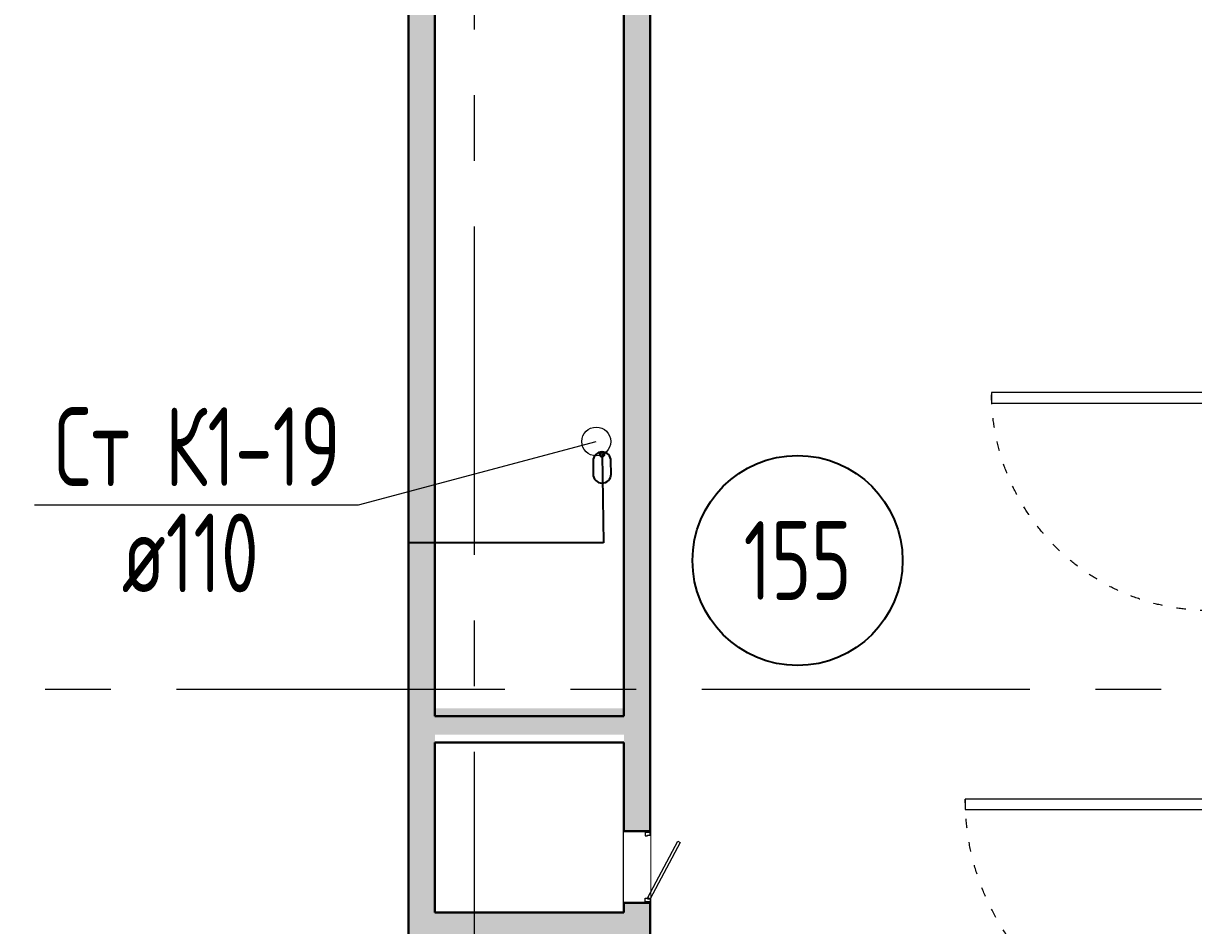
# Model space of a CAD drawing. Header units: millimetres. Extents: x -8689834 to 9419935, y -117443 to 166298.
# Drawn here: x -198951 to -194494, y 123701 to 127137 of the extents above; entities that cross this region are included whole.
import ezdxf
from ezdxf import colors
from ezdxf.entities.mleader import LeaderData, LeaderLine
from ezdxf.enums import TextEntityAlignment as Align
from ezdxf.math import Vec2, Vec3

# ---------------------------------------------------------------- set-up
doc = ezdxf.new("R2010")
doc.units = ezdxf.units.MM
doc.header["$MEASUREMENT"] = 0
doc.set_wipeout_variables(frame=1)
doc.linetypes.add('ACAD_ISO03W100', pattern=[30, 12, -18])
doc.linetypes.add('CENTER', pattern=[2, 1.25, -0.25, 0.25, -0.25])
doc.layers.get('0').update_dxf_attribs({"color": 250, "lineweight": 9})
for name, color, linetype, lineweight in [('АР_Двери', 175, 'Continuous', 18), ('АР_Номер помещения', 1, 'Continuous', 25), ('АР_Оси', 195, 'Continuous', 9), ('АР_Отметки', 250, 'Continuous', 15), ('АР_Перегородки газоблок', 165, 'Continuous', 30), ('АР_Перегородки газоблок_Штрих', 165, 'Continuous', 5), ('АР_Помещения_площадь', 19, 'Continuous', 9), ('ВК_канализация', 32, 'Continuous', 15), ('Задания на лючки', 32, 'Continuous', 15), ('Эвакуация', 7, 'Continuous', 9)]:
    doc.layers.add(name, color=color, linetype=linetype, lineweight=lineweight)
for name, color, linetype in [('АР_Кровля дорожки', 245, 'Continuous'), ('АР_новое окно', 155, 'Continuous'), ('М_ОВ-ВК', 90, 'Continuous')]:
    doc.layers.add(name, color=color, linetype=linetype)
doc.styles.add('ISOCPEUR', font='isocpeur.ttf', dxfattribs={"width": 0.7})
doc.styles.get("Standard").update_dxf_attribs({"font": 'isocpeur.ttf', "width": 0.7})

# ---------------------------------------------------------------- blocks, each defined once
blk = doc.blocks.new('*U374')
for points in [[(-55, -80), (-55, 0), (-115, 0), (-115, -40), (-100, -40), (-100, -80), (-55, -80)], [(0, 0), (0, -80), (-55, -80), (-55, 0), (0, 0)], [(-1130, 0), (-1130, -80), (-1075, -80), (-1075, 0), (-1130, 0)], [(-1075, -80), (-1075, 0), (-1015, 0), (-1015, -40), (-1030, -40), (-1030, -80), (-1075, -80)]]:
    blk.add_lwpolyline(points)
blk.add_lwpolyline([(-100, -80), (-100, -1010), (-140, -1010), (-140, -80)], close=True)
at = {"linetype": 'ACAD_ISO03W100', "ltscale": 3}
blk.add_arc((-100, -80), 930, 180, 270, dxfattribs=at)
blk = doc.blocks.new('*U376')
for points in [[(-55, -80), (-55, 0), (-115, 0), (-115, -40), (-100, -40), (-100, -80), (-55, -80)], [(0, 0), (0, -80), (-55, -80), (-55, 0), (0, 0)], [(-1030, 0), (-1030, -80), (-975, -80), (-975, 0), (-1030, 0)], [(-975, -80), (-975, 0), (-915, 0), (-915, -40), (-930, -40), (-930, -80), (-975, -80)]]:
    blk.add_lwpolyline(points)
blk.add_lwpolyline([(-100, -80), (-100, -910), (-140, -910), (-140, -80)], close=True)
at = {"linetype": 'ACAD_ISO03W100', "ltscale": 3}
blk.add_arc((-100, -80), 830, 180, 270, dxfattribs=at)
blk = doc.blocks.new('*U40')
at = {"layer": 'АР_Номер помещения', "color": 7}
blk.add_circle((-561.8, -1785.8), 400, dxfattribs=at)
at = {"layer": 'АР_Помещения_площадь', "color": 7}
blk.add_line((-582.1, -4443.5), (-582.1, -4443.5), dxfattribs=at)
at = {"color": 7, "style": 'ISOCPEUR', "width": 0.7, "flags": 1}
blk.add_attdef('КАТЕГОРИЯ', (-499.2, -2092.2), '', height=250, dxfattribs=at)
at = {"layer": 'АР_Номер помещения', "color": 7, "style": 'ISOCPEUR', "width": 0.7}
blk.add_attdef('НОМЕР_ПОМЕЩЕНИЯ', text='', height=300, dxfattribs=at).set_placement((-561.8, -1785.8), align=Align.MIDDLE_CENTER)
at = {"layer": 'АР_Помещения_площадь', "color": 7, "lineweight": 30, "width": 0.7, "flags": 104}
blk.add_attdef('ИМЯ_ПОМЕЩЕНИЯ', text='', height=100, dxfattribs=at).set_placement((157.6, 1217.1), align=Align.MIDDLE_CENTER)
at = {"layer": 'АР_Помещения_площадь', "color": 7, "style": 'ISOCPEUR', "width": 0.7}
blk.add_attdef('ПЛОЩАДЬ_ПОМЕЩЕНИЯ', text='', height=200, dxfattribs=at).set_placement((-577.2, -4197), align=Align.MIDDLE_RIGHT)
blk = doc.blocks.new('_DotSmall')
at = {"color": 0, "linetype": 'ByBlock', "const_width": 0.5}
blk.add_lwpolyline([(-0.0625, 0, 1), (0.0625, 0, 1)], format="xyb", close=True, dxfattribs=at)
blk = doc.blocks.new('*U1486')
at = {"color": 7}
blk.add_wipeout([(-565, 60), (445, 60), (445, -310), (-565, -310)], dxfattribs=at)
for p, q in [((-530, 60), (-565, 60)), ((-550, 60), (-550, -10)), ((-550, -10), (-550, 60)), ((-510, 60), (-530, 60)), ((-510, 20), (-510, 60)), ((-500, 20), (-510, 20)), ((-500, -10), (-500, 20)), ((380, -10), (380, 20)), ((380, 20), (390, 20)), ((390, 20), (390, 60)), ((390, 60), (410, 60)), ((410, 60), (445, 60)), ((430, 60), (430, -10)), ((430, -10), (430, 60)), ((-565, -10), (-530, -10)), ((-530, -10), (-500, -10)), ((410, -10), (380, -10)), ((445, -10), (410, -10))]:
    blk.add_line(p, q)
at = {"lineweight": 30}
for p, q in [((-565, 60), (-565, -310)), ((445, 60), (445, -310))]:
    blk.add_line(p, q, dxfattribs=at)
blk.add_lwpolyline([(389, 60), (370, 25), (-424, 448), (-406, 483)], close=True)
blk = doc.blocks.new('Подложка')
at = {"layer": 'АР_Перегородки газоблок_Штрих', "ltscale": 100}
h = blk.add_hatch(dxfattribs=at)
h.set_pattern_fill('AR-CONC', scale=30)
h.set_pattern_definition([(50, (0, 0), (215.17805, -18.82564), [22.5, -247.5]), (355, (0, 0), (-41.6254, 225.65764), [18, -198]), (100.45144, (17.93, -1.57), (173.55265, 206.832), [19.12206, -210.34263]), (46.1842, (0, 60), (320.1724, -49.65578), [33.75, -371.25]), (96.63564, (26.68, 55.86), (280.3986, 292.2356), [28.6831, -315.51413]), (351.18416, (0, 60), (280.3986, 292.2356), [27, -297]), (21, (30, 45), (179.07212, -120.78567), [22.5, -247.5]), (326, (30, 45), (72.9946, 217.54501), [18, -198]), (71.45144, (44.92, 34.93), (252.06671, 96.75935), [19.12206, -210.34263]), (37.5, (0, 0), (3.647957, 99.868156), [0, -195.6, 0, -201, 0, -198.75]), (7.5, (0, 0), (78.92086, 118.323514), [0, -114.6, 0, -191.1, 0, -75.75]), (327.5, (-66.9, 0), (160.14673, -6.766462), [0, -75, 0, -234, 0, -310.5]), (317.5, (-96.9, 0), (174.95585, 30.031495), [0, -97.5, 0, -155.4, 0, -220.5])])
edge = h.paths.add_edge_path()
edge.add_line((-197233.92, 124528.4), (-197383.92, 124528.4))
edge.add_line((-197383.92, 124528.4), (-197383.92, 124600.68))
edge.add_line((-197383.92, 124600.68), (-197483.92, 124600.68))
edge.add_line((-197483.92, 124600.68), (-197483.92, 121099.14))
edge.add_arc((-197538.81, 121433.33), 338.67, 279.32816, 301.09248)
edge.add_line((-197363.92, 121143.32), (-197363.92, 122020.32))
edge.add_line((-197363.92, 122020.32), (-197363.92, 122020.32))
edge.add_line((-197363.92, 122020.32), (-197233.92, 122020.32))
edge.add_line((-197233.92, 122020.32), (-197233.92, 122140.32))
edge.add_line((-197233.92, 122140.32), (-197364.15, 122140.32))
edge.add_line((-197364.15, 122140.32), (-197364.12, 122140.71))
edge.add_line((-197364.12, 122140.71), (-197364.12, 123640.71))
edge.add_line((-197364.12, 123640.71), (-197233.92, 123640.71))
edge.add_line((-197233.92, 123640.71), (-197233.92, 123750.71))
edge.add_line((-197233.92, 123750.71), (-197383.92, 123750.71))
edge.add_line((-197383.92, 123750.71), (-197383.92, 124428.4))
edge.add_line((-197383.92, 124428.4), (-197233.92, 124428.4))
edge.add_line((-197233.92, 124428.4), (-197233.92, 124528.4))
h.paths.add_polyline_path([(-196563.91, 124600.68), (-196663.91, 124600.68), (-196663.91, 124528.4), (-197233.92, 124528.4), (-197233.92, 124428.4), (-196663.91, 124428.4), (-196663.91, 123750.71), (-197233.92, 123750.71), (-197233.92, 123640.71), (-196764.12, 123640.71), (-196663.91, 123640.71), (-196663.9, 122140.32), (-196563.9, 122140.32)])
h.paths.add_polyline_path([(-196563.92, 127350.68), (-196663.92, 127350.68), (-196663.91, 124600.68), (-196563.91, 124600.68)])
h.paths.add_polyline_path([(-197383.92, 127350.68), (-197483.92, 127350.68), (-197483.92, 124600.68), (-197383.92, 124600.68)])
at = {"layer": 'АР_Оси', "color": 7, "linetype": 'CENTER', "ltscale": 1000}
for p, q in [((-197233.92, 134363.15), (-197233.92, 78630.8)), ((-224367.61, 124600.68), (-141189.21, 124600.68)), ((-224367.61, 124600.68), (-141189.21, 124600.68))]:
    blk.add_line(p, q, dxfattribs=at)
at = {"layer": 'АР_Перегородки газоблок', "color": 7, "ltscale": 100}
for points in [[(-197483.92, 118520.66), (-197483.92, 127350.68)], [(-197383.92, 127350.68), (-197383.92, 126452.04)], [(-197383.92, 127350.68), (-197383.92, 124498.4)], [(-196663.91, 124498.4), (-196663.92, 127350.68)], [(-196563.9, 122120.32), (-196563.92, 127350.68)], [(-197383.92, 124498.4), (-196663.91, 124498.4)], [(-197383.92, 124398.4), (-197383.92, 123750.71)], [(-196663.91, 124398.4), (-197383.92, 124398.4)], [(-196663.91, 123750.71), (-196663.91, 124398.4)], [(-197383.92, 123750.71), (-196663.91, 123750.71)]]:
    blk.add_lwpolyline(points, dxfattribs=at)
at = {"layer": 'Эвакуация', "color": 7, "lineweight": 18}
blk.add_line((-196663.92, 124500.68), (-196663.92, 127350.68), dxfattribs=at)
at = {"layer": 'АР_Двери', "color": 7, "xscale": -1, "rotation": 270}
for name, p in [('*U376', (-194353.92, 125830.68)), ('*U374', (-194353.92, 124282.39))]:
    blk.add_blockref(name, p, dxfattribs=at)
at = {"layer": 'АР_новое окно', "color": 7}
ref = blk.add_blockref('*U40', (-195440.93, 126877.05), dxfattribs=at)
ref.add_attrib('НОМЕР_ПОМЕЩЕНИЯ', '155', dxfattribs={"layer": 'АР_Номер помещения', "color": 7, "height": 300, "style": 'ISOCPEUR', "width": 0.7}).set_placement((-196002.7, 125091.27), align=Align.MIDDLE_CENTER)
ref.add_attrib('ПЛОЩАДЬ_ПОМЕЩЕНИЯ', '11.10', dxfattribs={"layer": 'АР_Помещения_площадь', "color": 7, "height": 200, "style": 'ISOCPEUR', "width": 0.7}).set_placement((-196018.11, 122680.01), align=Align.MIDDLE_RIGHT)
at = {"layer": 'АР_Отметки', "color": 7}
ml = blk.add_multileader_mtext('Standard', dxfattribs=at)
ml.set_content('-0,180', color=7, style='ISOCPEUR')
ml.set_leader_properties(color=256, linetype='Continuous', lineweight=-1)
ml.set_arrow_properties(name='DOTSMALL')
ml.build(insert=Vec2(0, 0))
ml.multileader.update_dxf_attribs({"has_text_frame": 1, "text_left_attachment_type": 4, "text_right_attachment_type": 4, "dogleg_length": 100, "arrow_head_size": 180})
ctx = ml.context
ctx.base_point, ctx.char_height, ctx.arrow_head_size, ctx.landing_gap_size, ctx.plane_origin = Vec3(-195902.06, 128915.24), 250, 180, 50, Vec3(-198063.28, 127966.49)
ctx.left_attachment, ctx.right_attachment = 4, 4
notes = []
notes.append((ctx, [(0, (0, 0, 0), (0, 0), (1, 0), 1, [])]))
ctx.mtext.insert, ctx.mtext.width, ctx.mtext.line_spacing_style, ctx.mtext.flow_direction = Vec3(-195852.06, 129248.58), 852.697, 2, 5
for ctx, leaders in notes:
    for number, flags, end, landing, length, lines in leaders:
        leader = LeaderData()
        leader.index, (leader.has_last_leader_line, leader.has_dogleg_vector, leader.attachment_direction) = number, flags
        leader.last_leader_point, leader.dogleg_vector, leader.dogleg_length = Vec3(end), Vec3(landing), length
        for number, points, colour, breaks in lines:
            line = LeaderLine()
            line.index, line.vertices, line.color, line.breaks = number, Vec3.list(points), colors.encode_raw_color(colour), breaks
            leader.lines.append(line)
        ctx.leaders.append(leader)
at = {"layer": 'Задания на лючки', "color": 7, "xscale": 0.2701273999331003, "yscale": 0.2701273999331003, "zscale": 0.2701273999331003, "rotation": 270.0022807060942}
blk.add_blockref('*U1486', (-196580.11, 123907.97), dxfattribs=at)

msp = doc.modelspace()

# ---------------------------------------------------------------- block references
at = {"layer": 'АР_Кровля дорожки', "color": 7}
msp.add_blockref('Подложка', (0, 0), dxfattribs=at)

# ---------------------------------------------------------------- next in the draw order: linework, layer by layer
at = {"layer": 'АР_Кровля дорожки', "color": 3, "ltscale": 500}
for points in [[(-196747.3, 125494), (-196741.4, 125158.3)], [(-196741.4, 125158.3), (-197483.9, 125158.3)]]:
    msp.add_lwpolyline(points, dxfattribs=at)
at = {"layer": 'ВК_канализация', "color": 18, "lineweight": 13, "ltscale": 500, "true_color": 0x000000}
msp.add_lwpolyline([(-198909.2, 125303.8), (-197675.2, 125303.8), (-196769.2, 125544.5)], dxfattribs=at)
at = {"layer": 'ВК_канализация', "color": 242, "lineweight": 13, "ltscale": 500, "true_color": 0xcd2027}
msp.add_circle((-196769.2, 125544.5), 55, dxfattribs=at)
at = {"layer": 'М_ОВ-ВК', "linetype": 'ByBlock'}
msp.add_lwpolyline([(-196746.9, 125504.7), (-196747.7, 125504.7, 0.414214), (-196781.3, 125471.1), (-196781.2, 125419.8, 0.414214), (-196747.6, 125386.1), (-196746.7, 125386.1, 0.414214), (-196713.1, 125419.8), (-196713.2, 125471.1, 0.414214)], format="xyb", close=True, dxfattribs=at)
msp.add_circle((-196747.3, 125494), 8.41, dxfattribs=at)

# ---------------------------------------------------------------- next in the draw order: texts
at = {"layer": 'ВК_канализация', "color": 18, "ltscale": 100, "true_color": 0x000000, "char_height": 300, "attachment_point": 4, "style": 'ISOCPEUR'}
for s, insert, width in [('Ст К1-19', (-198832.5, 125524.6), 5891.51), ('\\pxi-1,l1,t1,5;ø110', (-198576.5, 125120), 7500)]:
    msp.add_mtext(s, dxfattribs=dict(at, insert=insert, width=width))

doc.saveas('drawing.dxf')
